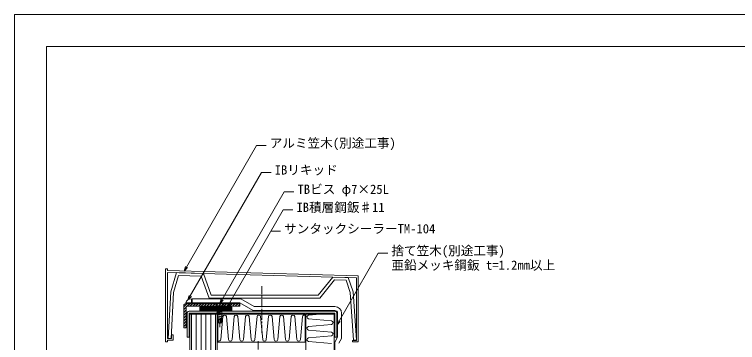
# Model space of a CAD drawing. Units: millimetres, scale not verified. Extents: x -840 to 840, y -594 to 594.
# Drawn here: x -840 to 63, y 185 to 594 of the extents above; entities that cross this region are included whole.
import ezdxf
from ezdxf.enums import TextEntityAlignment as Align

# ---------------------------------------------------------------- set-up
doc = ezdxf.new("R2010")
doc.units = ezdxf.units.MM
doc.header["$LTSCALE"] = 2
doc.linetypes.add('CHAIN1', pattern=[8, 5, -1, 1, -1])
for name, color, linetype, lineweight in [('0-0_鋼材(受け鋼鈑)', 7, 'Continuous', 9), ('0-1_輪郭線', 2, 'Continuous', 9), ('0-2_図面枠', 7, 'Continuous', 9), ('0-3_文字', 5, 'Continuous', 9), ('0-7_部材(ﾋﾞｽ類)', 7, 'Continuous', 9), ('0-8_中心線', 2, 'CHAIN1', 9), ('0-A_断熱材', 4, 'Continuous', 9), ('0-B_IBｼｰﾄ', 4, 'Continuous', 9), ('0-C_部材(積層鋼板)', 4, 'Continuous', 9), ('0-D_IBリキッド', 7, 'Continuous', 9), ('0-E_躯体', 7, 'Continuous', 9), ('0-F_実線', 7, 'Continuous', 9), ('1-0_寸法線', 7, 'Continuous', 9), ('1-2_ブチルﾃｰﾌﾟ', 4, 'Continuous', 9)]:
    doc.layers.add(name, color=color, linetype=linetype, lineweight=lineweight)
doc.styles.add('ＭＳ ゴシック', font='')
doc.styles.get('ＭＳ ゴシック').set_extended_font_data('MS Gothic')

msp = doc.modelspace()

# ---------------------------------------------------------------- linework, layer by layer
at = {"layer": '0-0_鋼材(受け鋼鈑)'}
msp.add_line((-440.057, 223.946), (-622.057, 223.946), dxfattribs=at)
for points in [[(-624.457, 221.546), (-624.457, 191.546), (-622.057, 191.546)], [(-622.057, 191.546), (-622.057, 221.546), (-440.057, 221.546), (-440.057, 191.546), (-437.657, 191.546), (-437.657, 221.546)]]:
    msp.add_lwpolyline(points, dxfattribs=at)
for centre, start, end in [((-622.057, 221.546), 90, 180), ((-440.057, 221.546), 0, 90)]:
    msp.add_arc(centre, 2.4, start, end, dxfattribs=at)
at = {"layer": '0-1_輪郭線'}
msp.add_lwpolyline([(800, 554), (-800, 554), (-800, -554), (800, -554)], close=True, dxfattribs=at)
at = {"layer": '0-2_図面枠'}
msp.add_lwpolyline([(840, -594), (840, 594), (-840, 594), (-840, -594)], close=True, dxfattribs=at)
at = {"layer": '0-7_部材(ﾋﾞｽ類)'}
for p, q in [((-589.138, 233.606), (-578.11, 233.606)), ((-589.138, 233.606), (-589.138, 233.446)), ((-589.138, 233.446), (-578.11, 233.446)), ((-586.39, 230.698), (-589.138, 233.446)), ((-586.39, 230.698), (-580.858, 230.698)), ((-586.39, 230.698), (-586.39, 229.491)), ((-586.39, 229.491), (-580.858, 229.491)), ((-586.13, 226.051), (-586.13, 229.167)), ((-586.124, 229.4), (-586.124, 229.491)), ((-585.17, 229.401), (-585.15, 229.401)), ((-585.17, 229.314), (-585.15, 229.314)), ((-581.13, 227.577), (-581.13, 229.491)), ((-581.124, 224.481), (-581.124, 226.751)), ((-580.858, 230.698), (-578.11, 233.446)), ((-580.858, 230.698), (-580.858, 229.491)), ((-578.11, 233.606), (-578.11, 233.446)), ((-586.497, 216.775), (-586.002, 216.775)), ((-586.124, 222.957), (-586.124, 225.253)), ((-586.124, 219.894), (-586.124, 222.159)), ((-586.002, 219.03), (-585.864, 216.83)), ((-586.002, 216.775), (-581.164, 218.288)), ((-580.449, 218.288), (-586.002, 216.775)), ((-581.164, 217.793), (-586.002, 216.473)), ((-581.303, 217.746), (-581.447, 215.551)), ((-581.164, 220.57), (-581.247, 218.288)), ((-580.449, 218.288), (-581.164, 218.288)), ((-580.449, 218.288), (-581.164, 217.793)), ((-581.124, 221.419), (-581.124, 223.656)), ((-586.002, 214.095), (-585.864, 214.095)), ((-585.864, 216.473), (-585.698, 214.165)), ((-580.944, 215.635), (-585.864, 214.095)), ((-581.302, 215.415), (-585.864, 213.958)), ((-585.434, 213.608), (-585.699, 214.025)), ((-585.214, 210.11), (-585.599, 209.625)), ((-583.624, 208.608), (-585.599, 209.625)), ((-585.214, 210.11), (-585.214, 213.608)), ((-583.574, 208.633), (-585.214, 210.11)), ((-583.624, 213.608), (-582.829, 214.928)), ((-583.624, 208.608), (-583.624, 213.608)), ((-583.624, 208.608), (-581.567, 209.625)), ((-583.623, 208.674), (-581.869, 209.928)), ((-583.25, 214.229), (-581.869, 214.229)), ((-581.869, 209.928), (-581.869, 214.229)), ((-581.567, 209.625), (-581.869, 209.928)), ((-581.714, 213.608), (-581.447, 215.357)), ((-580.944, 215.635), (-581.302, 215.415)), ((-580.944, 215.635), (-581.247, 215.635))]:
    msp.add_line(p, q, dxfattribs=at)
for points in [[(-579.927, 227.443), (-581.164, 227.581), (-586.002, 226.068), (-587.322, 225.892), (-586.002, 225.188), (-581.164, 226.728)], [(-579.927, 224.348), (-581.164, 224.486), (-586.002, 222.973), (-587.322, 222.797), (-586.002, 222.093), (-581.164, 223.633)], [(-579.927, 221.285), (-581.164, 221.423), (-586.002, 219.91), (-587.322, 219.734), (-586.002, 219.03), (-581.164, 220.57)]]:
    msp.add_lwpolyline(points, close=True, dxfattribs=at)
for points in [[(-580.169, 227.47), (-581.111, 227.356), (-581.44, 227.301), (-581.768, 227.239), (-582.097, 227.169), (-582.424, 227.093), (-582.75, 227.009), (-583.076, 226.919), (-583.4, 226.823), (-583.723, 226.722), (-584.045, 226.615), (-584.223, 226.547), (-584.406, 226.48), (-584.592, 226.412), (-584.782, 226.345), (-584.976, 226.277), (-585.175, 226.21), (-585.377, 226.142), (-585.584, 226.075), (-585.796, 226.007), (-586.013, 225.94), (-586.141, 225.916), (-586.269, 225.896), (-586.398, 225.878), (-586.528, 225.864), (-586.657, 225.852), (-586.785, 225.842), (-586.912, 225.835), (-587.037, 225.831), (-587.159, 225.828), (-587.201, 225.828)], [(-579.927, 227.443), (-581.119, 227.29), (-581.453, 227.23), (-581.786, 227.163), (-582.117, 227.089), (-582.445, 227.01), (-582.771, 226.925), (-583.094, 226.834), (-583.414, 226.737), (-583.731, 226.636), (-584.045, 226.528), (-584.223, 226.461), (-584.406, 226.393), (-584.592, 226.326), (-584.782, 226.258), (-584.976, 226.191), (-585.175, 226.123), (-585.377, 226.056), (-585.584, 225.988), (-585.796, 225.921), (-586.013, 225.853), (-586.125, 225.837), (-586.242, 225.823), (-586.363, 225.81), (-586.487, 225.798), (-586.614, 225.787), (-586.744, 225.776), (-586.876, 225.767), (-587.01, 225.758), (-587.064, 225.755)], [(-585.444, 229.491), (-586.479, 229.353), (-585.158, 228.649), (-582.514, 229.491)], [(-585.17, 229.401), (-585.298, 229.377), (-585.426, 229.356), (-585.555, 229.339), (-585.685, 229.325), (-585.814, 229.313), (-585.942, 229.303), (-586.069, 229.296), (-586.194, 229.292), (-586.316, 229.289), (-586.358, 229.289)], [(-585.17, 229.314), (-585.282, 229.298), (-585.399, 229.284), (-585.52, 229.271), (-585.644, 229.259), (-585.771, 229.248), (-585.901, 229.237), (-586.033, 229.228), (-586.167, 229.219), (-586.221, 229.216)], [(-584.882, 229.491), (-584.953, 229.468), (-585.17, 229.401), (-585.15, 229.401)], [(-584.614, 229.491), (-584.741, 229.449), (-584.953, 229.382), (-585.17, 229.314), (-585.15, 229.314)], [(-580.169, 224.375), (-581.111, 224.261), (-581.44, 224.207), (-581.768, 224.144), (-582.097, 224.075), (-582.424, 223.998), (-582.75, 223.914), (-583.076, 223.825), (-583.4, 223.729), (-583.723, 223.627), (-584.045, 223.52), (-584.223, 223.452), (-584.406, 223.385), (-584.592, 223.317), (-584.782, 223.25), (-584.976, 223.182), (-585.175, 223.115), (-585.377, 223.047), (-585.584, 222.98), (-585.796, 222.912), (-586.013, 222.845), (-586.141, 222.821), (-586.269, 222.801), (-586.398, 222.783), (-586.528, 222.769), (-586.657, 222.757), (-586.785, 222.748), (-586.912, 222.741), (-587.037, 222.736), (-587.159, 222.733), (-587.201, 222.733)], [(-580.169, 221.312), (-581.111, 221.198), (-581.44, 221.144), (-581.768, 221.082), (-582.097, 221.012), (-582.424, 220.935), (-582.75, 220.852), (-583.076, 220.762), (-583.4, 220.666), (-583.723, 220.564), (-584.045, 220.457), (-584.223, 220.39), (-584.406, 220.322), (-584.592, 220.255), (-584.782, 220.187), (-584.976, 220.12), (-585.175, 220.052), (-585.377, 219.985), (-585.584, 219.917), (-585.796, 219.85), (-586.013, 219.782), (-586.141, 219.758), (-586.269, 219.738), (-586.398, 219.721), (-586.528, 219.706), (-586.657, 219.694), (-586.785, 219.685), (-586.912, 219.678), (-587.037, 219.673), (-587.159, 219.67), (-587.201, 219.67)], [(-579.927, 224.348), (-581.119, 224.195), (-581.453, 224.135), (-581.786, 224.068), (-582.117, 223.995), (-582.445, 223.915), (-582.771, 223.83), (-583.094, 223.739), (-583.414, 223.643), (-583.731, 223.541), (-584.045, 223.434), (-584.223, 223.366), (-584.406, 223.299), (-584.592, 223.231), (-584.782, 223.164), (-584.976, 223.096), (-585.175, 223.029), (-585.377, 222.961), (-585.584, 222.894), (-585.796, 222.826), (-586.013, 222.759), (-586.125, 222.743), (-586.242, 222.728), (-586.363, 222.715), (-586.487, 222.703), (-586.614, 222.692), (-586.744, 222.682), (-586.876, 222.672), (-587.01, 222.663), (-587.064, 222.66)], [(-579.927, 221.285), (-581.119, 221.133), (-581.453, 221.072), (-581.786, 221.005), (-582.117, 220.932), (-582.445, 220.852), (-582.771, 220.767), (-583.094, 220.676), (-583.414, 220.58), (-583.731, 220.478), (-584.045, 220.371), (-584.223, 220.303), (-584.406, 220.236), (-584.592, 220.168), (-584.782, 220.101), (-584.976, 220.033), (-585.175, 219.966), (-585.377, 219.898), (-585.584, 219.831), (-585.796, 219.763), (-586.013, 219.696), (-586.125, 219.68), (-586.242, 219.665), (-586.363, 219.652), (-586.487, 219.64), (-586.614, 219.629), (-586.744, 219.619), (-586.876, 219.609), (-587.01, 219.6), (-587.064, 219.597)], [(-586.002, 216.775), (-586.497, 216.775), (-586.002, 216.473)], [(-581.247, 215.635), (-585.864, 214.095), (-586.002, 214.095), (-585.864, 213.958)], [(-585.599, 209.625), (-585.599, 213.608), (-581.567, 213.608), (-581.567, 209.625)], [(-583.624, 208.678), (-582.309, 210.462), (-582.309, 213.608)]]:
    msp.add_lwpolyline(points, dxfattribs=at)
at = {"layer": '0-8_中心線'}
for p, q in [((-531.057, 197.157), (-531.057, 256.553)), ((-583.624, 204.248), (-583.624, 235.17)), ((-535.957, 186.546), (-535.957, 132.546))]:
    msp.add_line(p, q, dxfattribs=at)
at = {"layer": '0-A_断熱材'}
for p, q in [((-579.834, 217.28), (-582.435, 188.811)), ((-575.327, 217.28), (-572.727, 188.811)), ((-565.619, 217.28), (-568.22, 188.811)), ((-561.112, 217.28), (-558.512, 188.811)), ((-551.405, 217.28), (-554.005, 188.811)), ((-546.898, 217.28), (-544.297, 188.811)), ((-537.19, 217.28), (-539.79, 188.811)), ((-532.683, 217.28), (-530.083, 188.811)), ((-522.975, 217.28), (-525.576, 188.811)), ((-518.468, 217.28), (-515.868, 188.811)), ((-508.76, 217.28), (-511.361, 188.811)), ((-504.254, 217.28), (-501.653, 188.811)), ((-494.546, 217.28), (-497.146, 188.811)), ((-490.039, 217.28), (-487.438, 188.811)), ((-480.331, 217.28), (-482.931, 188.811)), ((-458.557, 220.546), (-472.792, 219.245)), ((-444.323, 212.138), (-472.792, 214.738)), ((-444.323, 207.631), (-472.792, 205.031)), ((-444.323, 197.923), (-472.792, 200.524)), ((-444.323, 193.416), (-472.792, 190.816)), ((-444.323, 183.709), (-472.792, 186.309))]:
    msp.add_line(p, q, dxfattribs=at)
at = {"layer": '0-A_断熱材', "color": 7}
for points in [[(-585.957, 220.546), (-477.057, 220.546), (-477.057, 185.546), (-585.957, 185.546)], [(-476.057, -233.754), (-476.057, 220.546), (-441.057, 220.546), (-441.057, -233.754)]]:
    msp.add_lwpolyline(points, close=True, dxfattribs=at)
at = {"layer": '0-A_断熱材'}
for centre, start, end in [((-577.581, 217.069), 5.35135, 174.64865), ((-563.366, 217.069), 5.35135, 174.64865), ((-549.151, 217.069), 5.35135, 174.64865), ((-534.936, 217.069), 5.35135, 174.64865), ((-520.722, 217.069), 5.35135, 174.64865), ((-506.507, 217.069), 5.35135, 174.64865), ((-492.292, 217.069), 5.35135, 174.64865), ((-478.078, 217.069), 63.21062, 174.64865), ((-472.581, 216.992), 95.35135, 264.64865), ((-444.534, 209.885), 275.35135, 84.64865), ((-472.581, 202.777), 95.35135, 264.64865), ((-472.581, 188.562), 95.35135, 264.64865), ((-444.534, 195.67), 275.35135, 84.64865), ((-584.688, 189.022), 241.80374, 354.64865), ((-570.473, 189.022), 185.35135, 354.64865), ((-556.259, 189.022), 185.35135, 354.64865), ((-542.044, 189.022), 185.35135, 354.64865), ((-527.829, 189.022), 185.35135, 354.64865), ((-513.614, 189.022), 185.35135, 354.64865), ((-499.4, 189.022), 185.35135, 354.64865), ((-485.185, 189.022), 185.35135, 354.64865)]:
    msp.add_arc(centre, 2.263, start, end, dxfattribs=at)
at = {"layer": '0-B_IBｼｰﾄ', "color": 7}
for p, q in [((-618.124, 239.446), (-557.284, 239.446)), ((-618.124, 234.446), (-618.124, 239.446)), ((-557.284, 239.446), (-540.83, 229.946)), ((-618.124, 234.446), (-558.624, 234.446)), ((-558.624, 234.446), (-542.17, 224.946)), ((-440.057, 229.946), (-540.83, 229.946)), ((-440.057, 224.946), (-542.17, 224.946)), ((-436.657, 191.546), (-436.657, 221.546)), ((-431.657, 190.206), (-431.657, 221.546)), ((-436.657, 191.546), (-440.057, 185.657)), ((-431.657, 190.206), (-435.057, 184.317)), ((-440.057, -212.264), (-440.057, 185.657))]:
    msp.add_line(p, q, dxfattribs=at)
for radius in [8.4, 3.4]:
    msp.add_arc((-440.057, 221.546), radius, 0, 90, dxfattribs=at)
at = {"layer": '0-C_部材(積層鋼板)'}
for p, q in [((-628.624, 229.623), (-624.802, 233.446)), ((-628.624, 226.088), (-625.457, 229.255)), ((-628.624, 222.552), (-625.457, 225.719)), ((-624.433, 230.279), (-621.266, 233.446)), ((-620.898, 230.279), (-617.731, 233.446)), ((-617.362, 230.279), (-614.195, 233.446)), ((-613.826, 230.279), (-610.66, 233.446)), ((-610.291, 230.279), (-607.124, 233.446)), ((-606.755, 230.279), (-603.589, 233.446)), ((-603.22, 230.279), (-600.053, 233.446)), ((-599.684, 230.279), (-596.518, 233.446)), ((-596.149, 230.279), (-592.982, 233.446)), ((-592.613, 230.279), (-589.447, 233.446)), ((-589.078, 230.279), (-585.911, 233.446)), ((-582.007, 230.279), (-578.84, 233.446)), ((-578.471, 230.279), (-575.304, 233.446)), ((-574.936, 230.279), (-571.769, 233.446)), ((-571.4, 230.279), (-568.233, 233.446)), ((-567.865, 230.279), (-564.698, 233.446)), ((-564.329, 230.279), (-561.162, 233.446)), ((-560.793, 230.279), (-558.624, 232.448)), ((-628.624, 219.017), (-625.457, 222.184)), ((-628.624, 215.481), (-625.457, 218.648)), ((-628.624, 211.946), (-625.457, 215.112)), ((-628.624, 208.41), (-625.457, 211.577)), ((-628.624, 204.875), (-625.457, 208.041)), ((-626.518, 203.446), (-625.457, 204.506))]:
    msp.add_line(p, q, dxfattribs=at)
at = {"layer": '0-C_部材(積層鋼板)', "color": 7}
for p, q in [((-628.624, 230.946), (-628.624, 203.446)), ((-558.624, 233.446), (-626.124, 233.446)), ((-625.457, 229.529), (-625.457, 203.446)), ((-558.624, 230.279), (-624.707, 230.279)), ((-558.624, 233.446), (-558.624, 230.279)), ((-628.624, 203.446), (-625.457, 203.446))]:
    msp.add_line(p, q, dxfattribs=at)
at = {"layer": '0-C_部材(積層鋼板)'}
for points in [[(-628.624, 230.946), (-628.624, 203.446), (-625.457, 203.446), (-625.457, 229.529)], [(-624.707, 230.279), (-583.624, 230.279), (-583.624, 233.446), (-626.124, 233.446)], [(-585.542, 230.279), (-583.624, 232.197), (-582.376, 233.446)]]:
    msp.add_lwpolyline(points, dxfattribs=at)
msp.add_lwpolyline([(-558.624, 233.446), (-583.624, 233.446), (-583.624, 230.279), (-558.624, 230.279)], close=True, dxfattribs=at)
for centre, radius in [((-626.124, 230.946), 2.5), ((-624.707, 229.529), 0.75)]:
    msp.add_arc(centre, radius, 90, 180, dxfattribs=at)
at = {"layer": '0-C_部材(積層鋼板)', "color": 7}
for centre, radius in [((-626.124, 230.946), 2.5), ((-624.707, 229.529), 0.75)]:
    msp.add_arc(centre, radius, 90, 180, dxfattribs=at)
at = {"layer": '0-D_IBリキッド'}
for q in [(-619.124, 239.446), (-626.124, 234.446)]:
    msp.add_line((-619.124, 234.446), q, dxfattribs=at)
msp.add_arc((-619.124, 232.046), 7.4, 90, 161.07536, dxfattribs=at)
at = {"layer": '0-E_躯体'}
for p, q in [((-621.057, -444.454), (-621.057, 220.546)), ((-621.057, 220.546), (-586.957, 220.546)), ((-586.957, -444.454), (-586.957, 220.546))]:
    msp.add_line(p, q, dxfattribs=at)
at = {"layer": '0-E_躯体', "color": 4}
for p, q in [((-619.007, -444.454), (-619.007, 220.546)), ((-613.007, -444.454), (-613.007, 220.546)), ((-607.007, -444.454), (-607.007, 220.546)), ((-601.007, -444.454), (-601.007, 220.546)), ((-595.007, -444.454), (-595.007, 220.546)), ((-589.007, -444.454), (-589.007, 220.546))]:
    msp.add_line(p, q, dxfattribs=at)
at = {"layer": '0-F_実線'}
msp.add_lwpolyline([(-417.833, 185.842), (-410.849, 185.842), (-410.849, 268.021), (-648.975, 274.768), (-648.975, 276.789), (-651.266, 276.789), (-651.266, 185.842), (-648.975, 185.842), (-648.975, 187.863), (-641.833, 187.863), (-641.833, 194.601), (-644.124, 194.601), (-644.124, 189.885), (-648.975, 189.885), (-648.975, 272.476), (-413.139, 265.807), (-413.139, 221.551), (-413.139, 187.729), (-417.833, 187.729)], close=True, dxfattribs=at)
msp.add_lwpolyline([(-644.47, 189.885), (-641.383, 247.551), (-635.095, 268.582), (-606.853, 267.785), (-597.126, 240.446), (-458.599, 240.446), (-440.286, 263.072), (-425.975, 262.668), (-420.708, 247.484), (-416.664, 187.827), (-413.179, 188.152), (-417.263, 248.231), (-423.461, 266.099), (-442.417, 266.635), (-460.762, 243.946), (-594.354, 243.946), (-604.196, 271.209), (-637.676, 272.156), (-644.852, 248.231), (-647.975, 189.885)], dxfattribs=at)
at = {"layer": '1-0_寸法線'}
msp.add_line((-519.916, 323.748), (-507.916, 323.748), dxfattribs=at)
for points in [[(-628.113, 274.177), (-537.849, 430.52), (-525.849, 430.52)], [(-623.425, 238.067), (-531.612, 397.095), (-519.612, 397.095)], [(-583.624, 233.606), (-503.179, 372.942), (-491.179, 372.942)], [(-574.457, 229.279), (-504.519, 350.417), (-492.519, 350.417)], [(-437.657, 206.856), (-385.99, 296.347), (-373.99, 296.347)], [(-623.87, 278.419), (-628.113, 274.177), (-626.56, 279.972)], [(-619.183, 242.31), (-623.425, 238.067), (-621.872, 243.863)], [(-579.381, 237.849), (-583.624, 233.606), (-582.071, 239.402)], [(-570.215, 233.522), (-574.457, 229.279), (-572.905, 235.075)], [(-433.415, 211.099), (-437.657, 206.856), (-436.105, 212.652)]]:
    msp.add_lwpolyline(points, dxfattribs=at)
at = {"layer": '1-2_ブチルﾃｰﾌﾟ'}
for p, q in [((-608.624, 228.235), (-607.58, 229.279)), ((-608.624, 226.468), (-605.813, 229.279)), ((-608.378, 224.946), (-604.045, 229.279)), ((-606.61, 224.946), (-602.277, 229.279)), ((-604.843, 224.946), (-600.509, 229.279)), ((-603.075, 224.946), (-598.742, 229.279)), ((-601.307, 224.946), (-596.974, 229.279)), ((-599.539, 224.946), (-595.206, 229.279)), ((-597.772, 224.946), (-593.438, 229.279)), ((-596.004, 224.946), (-591.671, 229.279)), ((-594.236, 224.946), (-589.903, 229.279)), ((-592.468, 224.946), (-588.135, 229.279)), ((-590.701, 224.946), (-586.367, 229.279)), ((-588.933, 224.946), (-584.599, 229.279)), ((-587.165, 224.946), (-582.832, 229.279)), ((-585.397, 224.946), (-581.064, 229.279)), ((-583.629, 224.946), (-579.296, 229.279)), ((-581.862, 224.946), (-577.528, 229.279)), ((-580.094, 224.946), (-575.761, 229.279)), ((-578.326, 224.946), (-573.993, 229.279)), ((-576.558, 224.946), (-572.225, 229.279)), ((-574.791, 224.946), (-570.457, 229.279)), ((-573.023, 224.946), (-568.69, 229.279)), ((-571.255, 224.946), (-568.624, 227.577)), ((-569.487, 224.946), (-568.624, 225.809))]:
    msp.add_line(p, q, dxfattribs=at)
at = {"layer": '1-2_ブチルﾃｰﾌﾟ', "color": 7}
msp.add_lwpolyline([(-608.624, 224.946), (-568.624, 224.946), (-568.624, 229.279), (-608.624, 229.279)], close=True, dxfattribs=at)
at = {"layer": '1-2_ブチルﾃｰﾌﾟ'}
msp.add_lwpolyline([(-608.624, 224.946), (-568.624, 224.946), (-568.624, 229.279), (-608.624, 229.279)], close=True, dxfattribs=at)

# ---------------------------------------------------------------- texts
at = {"layer": '0-3_文字', "color": 7, "style": 'ＭＳ ゴシック'}
for s, p in [('アルミ笠木(別途工事)', (-521.309, 424.461)), ('IBリキッド', (-515.071, 391.036)), ('TBビス φ7×25L', (-486.639, 366.883)), ('IB積層鋼鈑♯11', (-487.979, 344.358)), ('サンタックシーラーTM-104', (-503.375, 317.689)), ('捨て笠木(別途工事)', (-369.45, 290.288)), ('亜鉛メッキ鋼鈑 t=1.2㎜以上', (-369.45, 272.288))]:
    msp.add_text(s, height=11.54, dxfattribs=at).set_placement(p, align=Align.BOTTOM_LEFT)

doc.saveas('drawing.dxf')
